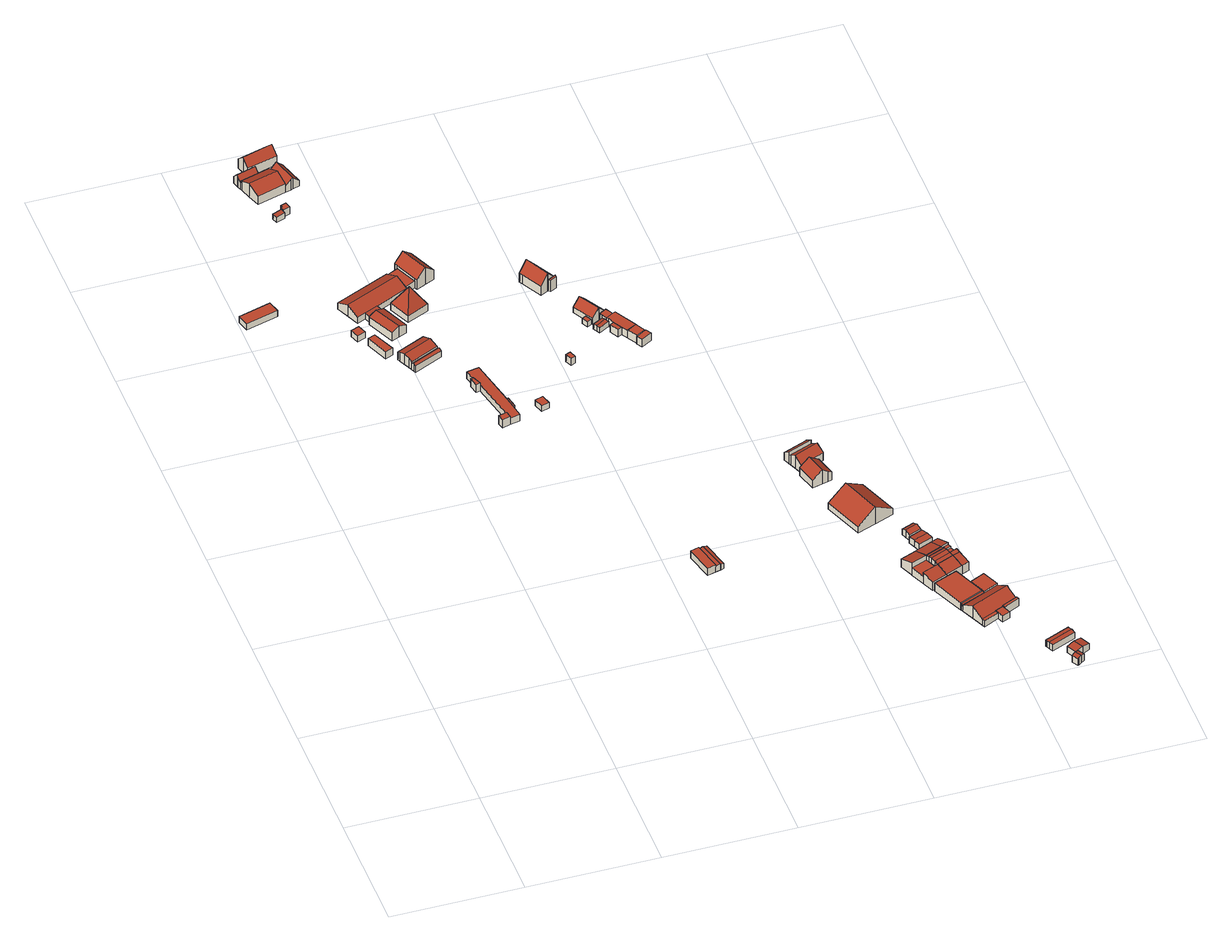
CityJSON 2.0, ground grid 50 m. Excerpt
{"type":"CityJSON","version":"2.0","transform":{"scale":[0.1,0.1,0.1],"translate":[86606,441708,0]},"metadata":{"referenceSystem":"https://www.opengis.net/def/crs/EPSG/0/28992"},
"CityObjects":{
"building1":{"type":"Building","attributes":{"TerrainHeight":-2.83,"bron_geo":"Lidar 15-30 punten - nov. 2008","bron_tex":"UltraCAM-X 10cm juni 2008","status":"1","voll_tex":"complete"},"geometry":[{"type":"MultiSurface","lod":"2","boundaries":[[[0,1,2,3]],[[4,5,6,7]],[[2,4,7,3]],[[1,5,4,2]],[[0,6,5,1]],[[3,7,6,0]]],"semantics":{"surfaces":[{"type":"RoofSurface"},{"type":"GroundSurface"},{"type":"WallSurface"}],"values":[0,1,2,2,2,2]}}]},
"building2":{"type":"Building","attributes":{"TerrainHeight":-2.85,"bron_geo":"Lidar 15-30 punten - nov. 2008","bron_tex":"UltraCAM-X 10cm juni 2008","status":"1","voll_tex":"complete"},"geometry":[{"type":"MultiSurface","lod":"2","boundaries":[[[8,9,10,11]],[[12,13,14,15]],[[10,13,12,11]],[[9,14,13,10]],[[8,15,14,9]],[[11,12,15,8]]],"semantics":{"surfaces":[{"type":"RoofSurface"},{"type":"GroundSurface"},{"type":"WallSurface"}],"values":[0,1,2,2,2,2]}}]},
"building3":{"type":"Building","attributes":{"TerrainHeight":-2.67,"bron_geo":"Lidar 15-30 punten - nov. 2008","bron_tex":"UltraCAM-X 10cm juni 2008","status":"1","voll_tex":"complete"},"geometry":[{"type":"MultiSurface","lod":"2","boundaries":[[[16,17,18,19]],[[20,21,22,23]],[[18,22,21,19]],[[17,23,22,18]],[[16,20,23,17]],[[19,21,20,16]]],"semantics":{"surfaces":[{"type":"RoofSurface"},{"type":"GroundSurface"},{"type":"WallSurface"}],"values":[0,1,2,2,2,2]}}]},
"building4":{"type":"Building","attributes":{"TerrainHeight":-2.67,"bron_geo":"Lidar 15-30 punten - nov. 2008","bron_tex":"UltraCAM-X 10cm juni 2008","status":"1","voll_tex":"complete"},"geometry":[{"type":"MultiSurface","lod":"2","boundaries":[[[24,25,26,27]],[[28,29,30,31]],[[25,29,28,26]],[[24,30,29,25]],[[27,31,30,24]]],"semantics":{"surfaces":[{"type":"RoofSurface"},{"type":"GroundSurface"},{"type":"WallSurface"}],"values":[0,1,2,2,2]}}]},
"building5":{"type":"Building","attributes":{"TerrainHeight":-3.15,"bron_geo":"Lidar 15-30 punten - nov. 2008","bron_tex":"UltraCAM-X 10cm juni 2008","status":"1","voll_tex":"complete"},"geometry":[{"type":"MultiSurface","lod":"2","boundaries":[[[32,33,34,35,36]],[[37,36,35,38,39,40]],[[41,42,43,44,45]],[[46,47,42,41]],[[48,49,50,51,52,53]],[[43,54,55,44]],[[42,56,54,43]],[[45,57,58,41]],[[47,51,56,42]],[[46,52,51,47]],[[41,58,52,46]],[[34,55,59,35]],[[33,45,44,34]],[[32,60,57,33]],[[36,61,60,32]],[[39,49,48,40]],[[38,50,49,39]],[[35,59,50,38]],[[37,53,61,36]],[[40,48,53,37]]],"semantics":{"surfaces":[{"type":"RoofSurface"},{"type":"GroundSurface"},{"type":"WallSurface"}],"values":[0,0,0,0,1,2,2,2,2,2,2,2,2,2,2,2,2,2,2,2]}}]},
"building6":{"type":"Building","attributes":{"TerrainHeight":-2.8,"bron_geo":"Lidar 15-30 punten - nov. 2008","bron_tex":"UltraCAM-X 10cm juni 2008","status":"1","voll_tex":"complete"},"geometry":[{"type":"MultiSurface","lod":"2","boundaries":[[[62,63,64,65]],[[66,62,65,67,68]],[[29,69,70,71,30]],[[64,29,72,65]],[[63,69,29,64]],[[62,73,69,63]],[[67,30,71,68]],[[65,72,30,67]],[[66,70,73,62]],[[68,71,70,66]]],"semantics":{"surfaces":[{"type":"RoofSurface"},{"type":"GroundSurface"},{"type":"WallSurface"}],"values":[0,0,1,2,2,2,2,2,2,2]}}]},
"building7":{"type":"Building","attributes":{"TerrainHeight":-2.76,"bron_geo":"Lidar 15-30 punten - nov. 2008","bron_tex":"UltraCAM-X 10cm juni 2008","status":"1","voll_tex":"complete"},"geometry":[{"type":"MultiSurface","lod":"2","boundaries":[[[74,75,76,77,78,79]],[[80,81,82,83,84]],[[85,86,87,88,89,90,91,92]],[[79,87,93,74]],[[78,88,87,79]],[[77,89,88,78]],[[76,90,89,77]],[[75,91,90,76]],[[74,84,83,75]],[[84,93,86,80]],[[82,92,91,83]],[[81,85,92,82]],[[80,86,85,81]]],"semantics":{"surfaces":[{"type":"RoofSurface"},{"type":"GroundSurface"},{"type":"WallSurface"}],"values":[0,0,1,2,2,2,2,2,2,2,2,2,2]}}]},
"building8":{"type":"Building","attributes":{"TerrainHeight":-2.98,"bron_geo":"Lidar 15-30 punten - nov. 2008","bron_tex":"UltraCAM-X 10cm juni 2008","status":"1","voll_tex":"complete"},"geometry":[{"type":"MultiSurface","lod":"2","boundaries":[[[94,95,96,97]],[[98,99,100,101,102,103,104,105,106,107]],[[108,109,110,111]],[[112,113,114,115]],[[116,117,118,119,120,121,122,123,124,125,126,127,128,129,130,131]],[[96,124,123,97]],[[95,103,102,96]],[[94,122,121,95]],[[97,123,122,94]],[[98,130,129,99]],[[107,131,130,98]],[[106,116,131,107]],[[105,112,115,106]],[[104,120,119,105]],[[103,121,120,104]],[[101,125,124,102]],[[99,129,128,100]],[[110,128,127,111]],[[109,101,100,110]],[[108,126,125,109]],[[111,127,126,108]],[[114,117,116,115]],[[113,118,117,114]],[[112,119,118,113]]],"semantics":{"surfaces":[{"type":"RoofSurface"},{"type":"GroundSurface"},{"type":"WallSurface"}],"values":[0,0,0,0,1,2,2,2,2,2,2,2,2,2,2,2,2,2,2,2,2,2,2,2]}}]},
"building9":{"type":"Building","attributes":{"TerrainHeight":-2.73,"bron_geo":"Lidar 15-30 punten - nov. 2008","bron_tex":"UltraCAM-X 10cm juni 2008","status":"1","voll_tex":"complete"},"geometry":[{"type":"MultiSurface","lod":"2","boundaries":[[[132,133,134,135,136,137]],[[138,139,134,133]],[[140,141,142,143,144]],[[142,145,146,143]],[[147,148,149,150,151]],[[152,153,154,148,147]],[[155,156,157,158,159,160,161,162]],[[136,154,153,137]],[[135,163,161,136]],[[134,164,144,135]],[[132,157,165,133]],[[137,166,157,132]],[[139,140,164,134]],[[138,156,167,139]],[[133,165,156,138]],[[150,159,158,151]],[[148,168,160,149]],[[151,158,169,147]],[[154,161,168,148]],[[152,170,166,153]],[[147,169,170,152]],[[143,171,163,144]],[[141,172,173,142]],[[140,167,172,141]],[[146,162,171,143]],[[145,155,162,146]],[[142,173,155,145]]],"semantics":{"surfaces":[{"type":"RoofSurface"},{"type":"GroundSurface"},{"type":"WallSurface"}],"values":[0,0,0,0,0,0,1,2,2,2,2,2,2,2,2,2,2,2,2,2,2,2,2,2,2,2,2]}}]},
"building10":{"type":"Building","attributes":{"TerrainHeight":-2.74,"bron_geo":"Lidar 15-30 punten - nov. 2008","bron_tex":"UltraCAM-X 10cm juni 2008","status":"1","voll_tex":"complete"},"geometry":[{"type":"MultiSurface","lod":"2","boundaries":[[[174,175,176,177,178,179]],[[179,178,180,181]],[[182,183,184,185]],[[186,187,185,188,189]],[[190,27,26,191,192,193,187,186]],[[194,195,196,197,198,199,200,201,28,31,202,203,204,205,206]],[[188,204,203,189]],[[185,205,204,188]],[[187,207,205,185]],[[189,203,208,186]],[[193,199,207,187]],[[192,200,199,193]],[[191,201,200,192]],[[26,28,201,191]],[[190,202,31,27]],[[186,208,202,190]],[[179,209,194,174]],[[177,197,210,178]],[[176,198,197,177]],[[175,184,183,176]],[[174,194,206,175]],[[181,195,209,179]],[[180,196,195,181]],[[178,210,196,180]],[[184,206,205,185]],[[182,199,198,183]],[[185,205,199,182]]],"semantics":{"surfaces":[{"type":"RoofSurface"},{"type":"GroundSurface"},{"type":"WallSurface"}],"values":[0,0,0,0,0,1,2,2,2,2,2,2,2,2,2,2,2,2,2,2,2,2,2,2,2,2,2]}}]},
"building11":{"type":"Building","attributes":{"TerrainHeight":-2.78,"bron_geo":"Lidar 15-30 punten - nov. 2008","bron_tex":"UltraCAM-X 10cm juni 2008","status":"1","voll_tex":"complete"},"geometry":[{"type":"MultiSurface","lod":"2","boundaries":[[[211,212,213]],[[211,214,212]],[[211,215,214]],[[211,213,215]],[[216,217,218,219]],[[212,218,217,213]],[[214,219,218,212]],[[215,216,219,214]],[[213,217,216,215]]],"semantics":{"surfaces":[{"type":"RoofSurface"},{"type":"GroundSurface"},{"type":"WallSurface"}],"values":[0,0,0,0,1,2,2,2,2]}}]},
"building12":{"type":"Building","attributes":{"TerrainHeight":-2.67,"bron_geo":"Lidar 15-30 punten - nov. 2008","bron_tex":"UltraCAM-X 10cm juni 2008","status":"1","voll_tex":"complete"},"geometry":[{"type":"MultiSurface","lod":"2","boundaries":[[[220,221,222,223]],[[224,225,226,221,220]],[[227,160,159,228,229]],[[222,229,228,223]],[[221,230,229,222]],[[223,228,231,220]],[[226,227,230,221]],[[225,160,227,226]],[[224,150,149,225]],[[220,231,159,224]]],"semantics":{"surfaces":[{"type":"RoofSurface"},{"type":"GroundSurface"},{"type":"WallSurface"}],"values":[0,0,1,2,2,2,2,2,2,2]}}]},
"building13":{"type":"Building","attributes":{"TerrainHeight":-2.96,"bron_geo":"Lidar 15-30 punten - nov. 2008","bron_tex":"UltraCAM-X 10cm juni 2008","status":"1","voll_tex":"complete"},"geometry":[{"type":"MultiSurface","lod":"2","boundaries":[[[232,233,234,235,236]],[[234,233,237,238,239,240]],[[241,242,243,244]],[[245,246,247,248,249,250]],[[235,251,252,236]],[[234,253,251,235]],[[232,254,255,233]],[[240,247,253,234]],[[239,248,247,240]],[[238,249,248,239]],[[237,250,249,238]],[[233,255,250,237]],[[241,252,246,242]],[[244,232,236,241]],[[243,245,254,244]],[[242,246,245,243]]],"semantics":{"surfaces":[{"type":"RoofSurface"},{"type":"GroundSurface"},{"type":"WallSurface"}],"values":[0,0,0,1,2,2,2,2,2,2,2,2,2,2,2,2]}}]},
"building14":{"type":"Building","attributes":{"TerrainHeight":-2.87,"bron_geo":"Lidar 15-30 punten - nov. 2008","bron_tex":"UltraCAM-X 10cm juni 2008","status":"1","voll_tex":"complete"},"geometry":[{"type":"MultiSurface","lod":"2","boundaries":[[[256,257,258,259]],[[260,261,262,263]],[[258,263,262,259]],[[257,260,263,258]],[[256,261,260,257]],[[259,262,261,256]]],"semantics":{"surfaces":[{"type":"RoofSurface"},{"type":"GroundSurface"},{"type":"WallSurface"}],"values":[0,1,2,2,2,2]}}]},
"building15":{"type":"Building","attributes":{"TerrainHeight":-2.86,"bron_geo":"Lidar 15-30 punten - nov. 2008","bron_tex":"UltraCAM-X 10cm juni 2008","status":"1","voll_tex":"complete"},"geometry":[{"type":"MultiSurface","lod":"2","boundaries":[[[264,265,266,267]],[[268,269,270,271]],[[266,270,269,267]],[[265,271,270,266]],[[264,268,271,265]],[[267,269,268,264]]],"semantics":{"surfaces":[{"type":"RoofSurface"},{"type":"GroundSurface"},{"type":"WallSurface"}],"values":[0,1,2,2,2,2]}}]},
"building16":{"type":"Building","attributes":{"TerrainHeight":-0.15,"bron_geo":"Lidar 15-30 punten - nov. 2008","bron_tex":"UltraCAM-X 10cm juni 2008","status":"1","voll_tex":"complete"},"geometry":[{"type":"MultiSurface","lod":"2","boundaries":[[[272,273,274,275]],[[276,277,278,279,280]],[[281,282,283,284,277,276]],[[285,286,287,288,289,290,291,292,293]],[[274,287,290,275]],[[273,288,287,274]],[[272,289,288,273]],[[275,290,289,272]],[[280,285,294,276]],[[279,286,285,280]],[[278,287,286,279]],[[277,295,287,278]],[[276,294,293,281]],[[284,290,295,277]],[[283,291,290,284]],[[282,292,291,283]],[[281,293,292,282]]],"semantics":{"surfaces":[{"type":"RoofSurface"},{"type":"GroundSurface"},{"type":"WallSurface"}],"values":[0,0,0,1,2,2,2,2,2,2,2,2,2,2,2,2,2]}}]},
"building17":{"type":"Building","attributes":{"TerrainHeight":-0.33,"bron_geo":"Lidar 15-30 punten - nov. 2008","bron_tex":"UltraCAM-X 10cm juni 2008","status":"1","voll_tex":"complete"},"geometry":[{"type":"MultiSurface","lod":"2","boundaries":[[[296,297,298,299]],[[300,301,302,303]],[[298,301,300,299]],[[297,302,301,298]],[[296,303,302,297]],[[299,300,303,296]]],"semantics":{"surfaces":[{"type":"RoofSurface"},{"type":"GroundSurface"},{"type":"WallSurface"}],"values":[0,1,2,2,2,2]}}]},
"building18":{"type":"Building","attributes":{"TerrainHeight":-0.37,"bron_geo":"Lidar 15-30 punten - nov. 2008","bron_tex":"UltraCAM-X 10cm juni 2008","status":"1","voll_tex":"complete"},"geometry":[{"type":"MultiSurface","lod":"2","boundaries":[[[304,305,306,307]],[[307,306,308,309,310]],[[311,312,313,314,315]],[[307,316,314,304]],[[305,313,317,306]],[[304,314,313,305]],[[310,315,316,307]],[[309,311,315,310]],[[308,312,311,309]],[[306,317,312,308]]],"semantics":{"surfaces":[{"type":"RoofSurface"},{"type":"GroundSurface"},{"type":"WallSurface"}],"values":[0,0,1,2,2,2,2,2,2,2]}}]},
"building19":{"type":"Building","attributes":{"TerrainHeight":-0.44,"bron_geo":"Lidar 15-30 punten - nov. 2008","bron_tex":"UltraCAM-X 10cm juni 2008","status":"1","voll_tex":"complete"},"geometry":[{"type":"MultiSurface","lod":"2","boundaries":[[[318,319,320,321]],[[322,323,324,325]],[[326,327,328,329,330,331,332,333,334]],[[335,336,337,338,339,340]],[[341,342,343,344]],[[345,346,347,342,341]],[[348,334,333,349,350]],[[351,352,353,354,355,356,357,358,359,360,361,362,363,364,365,366,367,368,369,370]],[[343,358,357,344]],[[342,371,358,343]],[[344,357,372,341]],[[347,373,371,342]],[[345,356,355,346]],[[341,372,356,345]],[[324,330,329,325]],[[323,365,364,324]],[[322,339,338,323]],[[325,374,370,322]],[[332,362,361,333]],[[331,363,362,332]],[[330,364,363,331]],[[328,351,374,329]],[[327,320,319,328]],[[326,355,354,327]],[[334,347,346,326]],[[349,360,359,350]],[[333,361,360,349]],[[348,358,373,334]],[[350,359,358,348]],[[339,370,369,340]],[[337,366,365,338]],[[336,367,366,337]],[[335,368,367,336]],[[340,369,368,335]],[[320,354,353,321]],[[318,352,351,319]],[[321,353,352,318]]],"semantics":{"surfaces":[{"type":"RoofSurface"},{"type":"GroundSurface"},{"type":"WallSurface"}],"values":[0,0,0,0,0,0,0,1,2,2,2,2,2,2,2,2,2,2,2,2,2,2,2,2,2,2,2,2,2,2,2,2,2,2,2,2,2]}}]},
"building20":{"type":"Building","attributes":{"TerrainHeight":-0.29,"bron_geo":"Lidar 15-30 punten - nov. 2008","bron_tex":"UltraCAM-X 10cm juni 2008","status":"1","voll_tex":"complete"},"geometry":[{"type":"MultiSurface","lod":"2","boundaries":[[[375,376,377,378]],[[378,377,379,380,381,382]],[[383,384,385,386,387,388]],[[378,389,388,375]],[[376,387,390,377]],[[375,388,387,376]],[[382,383,389,378]],[[381,384,383,382]],[[380,385,384,381]],[[379,386,385,380]],[[377,390,386,379]]],"semantics":{"surfaces":[{"type":"RoofSurface"},{"type":"GroundSurface"},{"type":"WallSurface"}],"values":[0,0,1,2,2,2,2,2,2,2,2]}}]},
"building21":{"type":"Building","attributes":{"TerrainHeight":-0.27,"bron_geo":"Lidar 15-30 punten - nov. 2008","bron_tex":"UltraCAM-X 10cm juni 2008","status":"1","voll_tex":"complete"},"geometry":[{"type":"MultiSurface","lod":"2","boundaries":[[[391,392,393,394,395]],[[396,397,398,393,392]],[[399,400,401,402,403]],[[404,405,406,407,408,409]],[[393,410,411,394]],[[391,412,413,392]],[[395,414,412,391]],[[398,406,410,393]],[[397,407,406,398]],[[396,408,407,397]],[[392,413,408,396]],[[402,404,409,403]],[[401,405,404,402]],[[400,411,405,401]],[[399,395,394,400]],[[403,409,414,399]]],"semantics":{"surfaces":[{"type":"RoofSurface"},{"type":"GroundSurface"},{"type":"WallSurface"}],"values":[0,0,0,1,2,2,2,2,2,2,2,2,2,2,2,2]}}]},
"building22":{"type":"Building","attributes":{"TerrainHeight":-0.04,"bron_geo":"Lidar 15-30 punten - nov. 2008","bron_tex":"UltraCAM-X 10cm juni 2008","status":"1","voll_tex":"complete"},"geometry":[{"type":"MultiSurface","lod":"2","boundaries":[[[415,416,417,418,419]],[[419,418,420,421]],[[422,423,424,425,426]],[[415,424,423,416]],[[419,427,424,415]],[[417,422,428,418]],[[416,423,422,417]],[[421,425,427,419]],[[420,426,425,421]],[[418,428,426,420]]],"semantics":{"surfaces":[{"type":"RoofSurface"},{"type":"GroundSurface"},{"type":"WallSurface"}],"values":[0,0,1,2,2,2,2,2,2,2]}}]},
"building23":{"type":"Building","attributes":{"TerrainHeight":-0.29,"bron_geo":"Lidar 15-30 punten - nov. 2008","bron_tex":"UltraCAM-X 10cm juni 2008","status":"1","voll_tex":"complete"},"geometry":[{"type":"MultiSurface","lod":"2","boundaries":[[[429,430,431,432,433]],[[434,435,436,437,438]],[[439,440,441,442]],[[443,444,445,446]],[[447,448,449,445]],[[450,451,452,453]],[[454,455,456,457]],[[458,459,460,461]],[[461,460,462,463]],[[441,464,459,458]],[[464,465,466,459]],[[467,468,469,470]],[[471,472,467,470,473]],[[474,475,476,477]],[[478,479,480,481]],[[431,482,483,484]],[[429,485,486,430]],[[433,487,485,429]],[[436,488,489,437]],[[435,490,488,436]],[[438,491,492,434]],[[441,431,430,442]],[[439,481,493,440]],[[442,486,481,439]],[[445,464,441,446]],[[443,493,494,444]],[[446,441,440,443]],[[449,465,464,445]],[[448,480,495,449]],[[447,494,480,448]],[[445,444,447]],[[451,489,496,452]],[[450,438,437,451]],[[455,450,453,456]],[[454,463,462,455]],[[457,432,497,454]],[[459,492,498,460]],[[461,499,500,458]],[[460,498,491,462]],[[501,483,499,461]],[[463,497,484,501]],[[458,500,482,441]],[[466,435,434,459]],[[465,495,490,466]],[[469,479,502,470]],[[468,496,479,469]],[[467,453,452,468]],[[473,503,504,471]],[[470,502,503,473]],[[472,457,456,467]],[[471,477,476,472]],[[477,504,478,474]],[[475,433,432,476]],[[474,478,487,475]]],"semantics":{"surfaces":[{"type":"RoofSurface"},{"type":"GroundSurface"},{"type":"WallSurface"}],"values":[0,0,0,0,0,0,0,0,0,0,0,0,0,0,1,2,2,2,2,2,2,2,2,2,2,2,2,2,2,2,2,2,2,2,2,2,2,2,2,2,2,2,2,2,2,2,2,2,2,2,2,2,2,2]}}]},
"building24":{"type":"Building","attributes":{"TerrainHeight":-0.39,"bron_geo":"Lidar 15-30 punten - nov. 2008","bron_tex":"UltraCAM-X 10cm juni 2008","status":"1","voll_tex":"complete"},"geometry":[{"type":"MultiSurface","lod":"2","boundaries":[[[505,506,507,508]],[[509,510,511,512,513]],[[513,512,514,515]],[[516,517,518,519,520,521]],[[522,523,524,525,526,517,516]],[[527,528,523,522]],[[529,530,531,532,533]],[[534,535,536,537,538]],[[539,540,541,542,543,544]],[[545,546,547,548,549,550,551,552,553,554]],[[507,525,524,508]],[[506,549,555,507]],[[505,550,549,506]],[[508,543,542,505]],[[509,556,557,510]],[[513,558,556,509]],[[515,559,558,513]],[[520,511,510,521]],[[518,560,561,519]],[[517,562,560,518]],[[521,557,563,516]],[[526,564,562,517]],[[525,555,564,526]],[[516,563,565,522]],[[527,554,553,528]],[[522,565,554,527]],[[532,546,545,533]],[[531,547,546,532]],[[529,515,514,530]],[[533,545,559,529]],[[537,548,547,538]],[[536,561,548,537]],[[535,520,519,536]],[[534,514,512,566]],[[566,512,511,535]],[[538,531,530,534]],[[543,524,523,544]],[[541,551,550,542]],[[540,552,551,541]],[[539,553,552,540]],[[544,523,528,539]]],"semantics":{"surfaces":[{"type":"RoofSurface"},{"type":"GroundSurface"},{"type":"WallSurface"}],"values":[0,0,0,0,0,0,0,0,0,1,2,2,2,2,2,2,2,2,2,2,2,2,2,2,2,2,2,2,2,2,2,2,2,2,2,2,2,2,2,2,2]}}]},
"building25":{"type":"Building","attributes":{"TerrainHeight":-0.23,"bron_geo":"Lidar 15-30 punten - nov. 2008","bron_tex":"UltraCAM-X 10cm juni 2008","status":"1","voll_tex":"complete"},"geometry":[{"type":"MultiSurface","lod":"2","boundaries":[[[567,568,569,570]],[[571,572,568,567]],[[573,574,575,576]],[[569,573,576,570]],[[568,577,573,569]],[[570,576,578,567]],[[572,574,577,568]],[[571,575,574,572]],[[567,578,575,571]]],"semantics":{"surfaces":[{"type":"RoofSurface"},{"type":"GroundSurface"},{"type":"WallSurface"}],"values":[0,0,1,2,2,2,2,2,2]}}]},
"building26":{"type":"Building","attributes":{"TerrainHeight":-0.18,"bron_geo":"Lidar 15-30 punten - nov. 2008","bron_tex":"UltraCAM-X 10cm juni 2008","status":"1","voll_tex":"complete"},"geometry":[{"type":"MultiSurface","lod":"2","boundaries":[[[579,580,581,582]],[[583,584,580,579]],[[585,586,587,588]],[[581,585,588,582]],[[580,589,585,581]],[[582,588,590,579]],[[584,586,589,580]],[[583,587,586,584]],[[579,590,587,583]]],"semantics":{"surfaces":[{"type":"RoofSurface"},{"type":"GroundSurface"},{"type":"WallSurface"}],"values":[0,0,1,2,2,2,2,2,2]}}]},
"building27":{"type":"Building","attributes":{"TerrainHeight":-0.02,"bron_geo":"Lidar 15-30 punten - nov. 2008","bron_tex":"UltraCAM-X 10cm juni 2008","status":"1","voll_tex":"complete"},"geometry":[{"type":"MultiSurface","lod":"2","boundaries":[[[591,592,593,594,595,596,597]],[[595,594,598,599,600]],[[601,602,603,604]],[[596,605,601,597]],[[595,606,605,596]],[[593,607,608,594]],[[592,604,607,593]],[[591,609,604,592]],[[597,601,609,591]],[[600,610,606,595]],[[599,602,610,600]],[[598,603,602,599]],[[594,608,603,598]]],"semantics":{"surfaces":[{"type":"RoofSurface"},{"type":"GroundSurface"},{"type":"WallSurface"}],"values":[0,0,1,2,2,2,2,2,2,2,2,2,2]}}]},
"building28":{"type":"Building","attributes":{"TerrainHeight":-0.03,"bron_geo":"Lidar 15-30 punten - nov. 2008","bron_tex":"UltraCAM-X 10cm juni 2008","status":"1","voll_tex":"complete"},"geometry":[{"type":"MultiSurface","lod":"2","boundaries":[[[611,612,613,614,615,616]],[[617,618,615,614]],[[619,620,621,622]],[[611,621,620,612]],[[616,623,621,611]],[[615,624,623,616]],[[613,625,626,614]],[[612,620,625,613]],[[618,622,624,615]],[[617,619,622,618]],[[614,626,619,617]]],"semantics":{"surfaces":[{"type":"RoofSurface"},{"type":"GroundSurface"},{"type":"WallSurface"}],"values":[0,0,1,2,2,2,2,2,2,2,2]}}]},
"building29":{"type":"Building","attributes":{"TerrainHeight":-0.01,"bron_geo":"Lidar 15-30 punten - nov. 2008","bron_tex":"UltraCAM-X 10cm juni 2008","status":"1","voll_tex":"complete"},"geometry":[{"type":"MultiSurface","lod":"2","boundaries":[[[627,628,629,630]],[[631,630,629,632]],[[633,634,635,636]],[[630,637,633,627]],[[628,636,638,629]],[[627,633,636,628]],[[631,634,637,630]],[[632,635,634,631]],[[629,638,635,632]]],"semantics":{"surfaces":[{"type":"RoofSurface"},{"type":"GroundSurface"},{"type":"WallSurface"}],"values":[0,0,1,2,2,2,2,2,2]}}]}
},
"vertices":[
[19,2615,28],[143,2649,28],[130,2695,28],[7,2661,28],[130,2695,0],[143,2649,0],[19,2615,0],[7,2661,0],
[366,2434,27],[397,2445,27],[384,2480,27],[353,2468,27],[353,2468,0],[384,2480,0],[397,2445,0],[366,2434,0],
[429,2317,32],[458,2329,32],[421,2416,32],[393,2404,32],[429,2317,0],[393,2404,0],[421,2416,0],[458,2329,0],
[441,2512,25],[493,2534,25],[480,2563,27],[429,2541,27],[480,2563,0],[493,2534,0],[441,2512,0],[429,2541,0],
[491,2248,41],[496,2235,35],[607,2284,35],[592,2316,49],[482,2268,49],[473,2289,40],[583,2337,40],[578,2350,35],[468,2301,35],[501,2225,35],[611,2274,35],[608,2281,30],[607,2284,29],[496,2235,29],[505,2216,29],[615,2265,29],[468,2301,0],[578,2350,0],[583,2337,0],[615,2265,0],[505,2216,0],[473,2289,0],[608,2281,0],[607,2284,0],[611,2274,0],[496,2235,0],[501,2225,0],[592,2316,0],[491,2248,0],[482,2268,0],
[511,2413,49],[541,2426,36],[493,2534,36],[462,2521,49],[480,2400,36],[441,2512,40],[432,2508,36],[541,2426,0],[480,2400,0],[432,2508,0],[462,2521,0],[511,2413,0],
[326,3158,33],[331,3144,33],[356,3153,33],[349,3176,33],[328,3170,33],[330,3160,33],[292,3146,23],[299,3125,23],[333,3137,25],[331,3144,25],[326,3158,25],[299,3125,0],[292,3146,0],[330,3160,0],[328,3170,0],[349,3176,0],[356,3153,0],[331,3144,0],[333,3137,0],[326,3158,0],
[698,1841,37],[729,1849,37],[724,1874,37],[692,1866,37],[671,2132,29],[663,2130,29],[672,2087,29],[687,2052,29],[724,1874,29],[729,1849,29],[767,1857,29],[758,1909,29],[749,1956,29],[711,2139,29],[670,2048,36],[687,2052,36],[672,2087,36],[663,2085,36],[758,1909,26],[766,1911,26],[757,1958,26],[749,1956,26],[749,1956,0],[757,1958,0],[766,1911,0],[758,1909,0],[767,1857,0],[729,1849,0],[698,1841,0],[692,1866,0],[724,1874,0],[687,2052,0],[670,2048,0],[663,2085,0],[672,2087,0],[663,2130,0],[671,2132,0],[711,2139,0],
[238,3323,42],[251,3283,63],[364,3316,63],[350,3364,38],[308,3352,38],[235,3331,38],[267,3235,38],[378,3267,38],[378,3267,24],[401,3274,47],[407,3275,52],[379,3373,52],[350,3364,24],[435,3284,24],[407,3381,24],[229,3350,54],[302,3372,54],[297,3390,32],[280,3386,30],[223,3370,30],[231,3344,46],[235,3331,30],[308,3352,30],[435,3284,0],[267,3235,0],[238,3323,0],[223,3370,0],[280,3386,0],[297,3390,0],[308,3352,0],[407,3381,0],[350,3364,0],[364,3316,24],[251,3283,0],[235,3331,0],[378,3267,0],[302,3372,0],[229,3350,0],[231,3344,0],[379,3373,0],[401,3274,0],[407,3275,0],
[602,2740,44],[608,2726,44],[644,2643,44],[649,2632,44],[684,2648,79],[638,2756,79],[720,2664,44],[674,2771,44],[604,2625,31],[644,2643,31],[608,2726,30],[568,2708,30],[375,2575,51],[586,2667,51],[565,2715,27],[354,2623,27],[396,2527,27],[481,2564,27],[607,2619,27],[604,2625,30],[602,2740,0],[674,2771,0],[720,2664,0],[649,2632,0],[644,2643,0],[604,2625,0],[607,2619,0],[481,2564,0],[396,2527,0],[354,2623,0],[565,2715,0],[568,2708,0],[608,2726,0],[586,2667,0],[375,2575,0],[638,2756,0],[684,2648,0],
[588,2535,110],[612,2595,32],[527,2558,32],[648,2512,32],[563,2475,32],[563,2475,0],[527,2558,0],[612,2595,0],[648,2512,0],
[272,3413,69],[388,3447,69],[380,3476,40],[264,3442,40],[280,3386,41],[297,3390,40],[396,3418,39],[396,3418,0],[264,3442,0],[380,3476,0],[388,3447,0],[272,3413,0],
[1159,880,24],[1176,884,28],[1148,991,28],[1133,987,24],[1132,987,24],[1180,885,27],[1191,888,24],[1165,995,24],[1153,992,27],[1132,987,33],[1100,978,33],[1126,871,33],[1159,880,33],[1126,871,0],[1100,978,0],[1153,992,0],[1165,995,0],[1191,888,0],[1180,885,0],[1133,987,0],[1132,987,0],[1148,991,0],[1159,880,0],[1176,884,0],
[854,1880,25],[885,1889,25],[874,1928,25],[843,1919,25],[885,1889,0],[854,1880,0],[843,1919,0],[874,1928,0],
[1029,2081,31],[1047,2088,31],[1037,2114,31],[1019,2107,31],[1029,2081,0],[1019,2107,0],[1037,2114,0],[1047,2088,0],
[1087,2475,50],[1110,2488,50],[1110,2498,50],[1078,2481,50],[1030,2575,80],[1080,2482,80],[1110,2498,42],[1111,2499,41],[1061,2591,41],[999,2558,41],[1006,2545,41],[1049,2466,41],[1078,2481,78],[1061,2591,0],[1111,2499,0],[1110,2498,0],[1110,2488,0],[1087,2475,0],[1078,2481,0],[1049,2466,0],[1006,2545,0],[999,2558,0],[1030,2575,0],[1080,2482,0],
[1149,2257,22],[1165,2265,22],[1152,2289,22],[1136,2280,22],[1136,2280,0],[1152,2289,0],[1165,2265,0],[1149,2257,0],
[1125,2344,26],[1170,2264,26],[1196,2279,55],[1152,2358,55],[1223,2293,26],[1179,2372,26],[1169,2367,36],[1179,2372,0],[1223,2293,0],[1170,2264,0],[1125,2344,0],[1169,2367,0],[1152,2358,0],[1196,2279,0],
[1233,2172,33],[1248,2180,33],[1229,2214,33],[1214,2206,33],[1284,2117,37],[1319,2138,37],[1298,2175,37],[1262,2155,37],[1218,2235,36],[1229,2214,36],[1248,2180,36],[1262,2155,36],[1298,2175,36],[1299,2176,36],[1251,2263,36],[1241,2258,36],[1213,2242,36],[1294,2095,34],[1336,2118,34],[1323,2140,34],[1319,2138,34],[1284,2117,34],[1282,2116,34],[1171,2226,26],[1210,2248,26],[1203,2261,22],[1164,2239,23],[1178,2213,23],[1218,2235,23],[1213,2242,24],[1203,2261,36],[1225,2286,36],[1198,2271,36],[1248,2180,0],[1233,2172,0],[1214,2206,0],[1229,2214,0],[1218,2235,0],[1178,2213,0],[1164,2239,0],[1203,2261,0],[1198,2271,0],[1225,2286,0],[1241,2258,0],[1251,2263,0],[1299,2176,0],[1298,2175,0],[1319,2138,0],[1323,2140,0],[1336,2118,0],[1294,2095,0],[1282,2116,0],[1284,2117,0],[1210,2248,0],[1171,2226,0],[1213,2242,0],[1262,2155,0],
[1598,1275,36],[1619,1196,36],[1657,1206,65],[1636,1285,65],[1683,1213,46],[1696,1217,36],[1675,1296,36],[1662,1292,46],[1662,1292,0],[1675,1296,0],[1696,1217,0],[1683,1213,0],[1619,1196,0],[1598,1275,0],[1636,1285,0],[1657,1206,0],
[1587,1335,44],[1595,1316,58],[1688,1354,58],[1676,1384,36],[1583,1346,36],[1608,1285,36],[1700,1323,36],[1701,1324,36],[1583,1346,52],[1676,1384,52],[1666,1408,34],[1666,1407,34],[1573,1369,34],[1666,1407,0],[1666,1408,0],[1701,1324,0],[1700,1323,0],[1608,1285,0],[1573,1369,0],[1688,1354,0],[1676,1384,0],[1587,1335,0],[1595,1316,0],[1583,1346,0],
[1681,1090,59],[1635,1073,28],[1694,920,28],[1766,947,78],[1708,1100,78],[1839,975,28],[1780,1128,28],[1694,920,0],[1635,1073,0],[1681,1090,0],[1780,1128,0],[1839,975,0],[1708,1100,0],[1766,947,0],
[1801,647,33],[1823,593,33],[1884,617,33],[1861,673,33],[1801,649,33],[1943,659,41],[1971,670,41],[1961,694,41],[1960,698,41],[1932,687,41],[1842,547,37],[1902,572,37],[1884,617,52],[1823,593,52],[1902,572,38],[1968,599,38],[1949,644,53],[1884,617,53],[1968,599,39],[1996,610,39],[1977,655,53],[1932,687,47],[1960,698,47],[1954,712,47],[1926,700,47],[1866,660,58],[1932,687,58],[1926,700,53],[1861,673,53],[1878,632,57],[1943,659,57],[1937,673,61],[1872,646,61],[1932,687,57],[1866,660,57],[1949,644,52],[1977,655,52],[1971,670,57],[1926,700,55],[1954,712,55],[1933,764,38],[1905,752,38],[1840,725,38],[1861,673,55],[1850,730,38],[1779,701,37],[1801,649,54],[1861,673,54],[1840,725,37],[1779,701,0],[1933,764,0],[1996,610,0],[1842,547,0],[1884,617,0],[1867,658,0],[1867,658,33],[1801,647,0],[1823,593,0],[1801,649,0],[1961,694,0],[1960,698,0],[1971,670,0],[1932,687,0],[1943,659,0],[1902,572,0],[1968,599,0],[1977,655,0],[1954,712,0],[1866,660,33],[1937,673,0],[1872,646,0],[1878,632,0],[1867,658,57],[1905,752,0],[1850,730,0],[1840,725,0],
[2041,347,35],[2100,374,35],[2096,384,35],[2036,358,35],[1908,411,27],[1908,410,25],[1999,450,25],[1996,455,32],[1906,415,32],[1994,461,25],[1903,420,25],[1928,365,56],[2076,429,56],[2073,435,52],[2055,475,27],[1999,450,27],[1908,410,28],[1948,320,27],[2006,345,27],[2036,358,27],[2096,384,27],[2081,418,48],[1953,308,27],[2011,334,27],[1903,420,31],[1994,461,31],[1971,513,32],[1940,581,35],[1849,544,35],[1994,461,34],[1999,450,34],[2055,475,35],[2027,539,35],[1971,513,34],[2011,334,29],[2021,311,28],[2051,325,28],[2041,347,29],[2036,358,29],[2006,345,29],[1849,544,0],[1940,581,0],[1971,513,0],[2027,539,0],[2100,374,0],[2041,347,0],[2051,325,0],[2021,311,0],[2011,334,0],[1953,308,0],[2096,384,0],[1908,411,0],[1908,410,0],[1906,415,0],[1903,420,0],[2073,435,0],[2055,475,0],[2076,429,0],[1928,365,0],[2081,418,0],[1948,320,0],[1996,455,34],
[1843,844,35],[1890,863,35],[1883,882,25],[1836,863,25],[1851,825,25],[1898,844,25],[1883,882,0],[1898,844,0],[1851,825,0],[1836,863,0],[1890,863,0],[1843,844,0],
[1856,789,30],[1911,812,30],[1900,837,26],[1845,814,26],[1866,765,26],[1922,788,26],[1900,837,0],[1922,788,0],[1866,765,0],[1845,814,0],[1911,812,0],[1856,789,0],
[2183,30,31],[2196,9,31],[2201,12,33],[2211,18,36],[2196,42,36],[2190,38,34],[2182,33,31],[2225,27,31],[2211,51,31],[2209,50,32],[2182,33,0],[2211,51,0],[2225,27,0],[2196,9,0],[2190,38,0],[2196,42,0],[2201,12,0],[2211,18,0],[2183,30,0],[2209,50,0],
[2218,183,28],[2122,143,28],[2125,136,29],[2129,127,31],[2225,167,31],[2220,177,29],[2136,110,28],[2231,150,28],[2136,110,0],[2122,143,0],[2218,183,0],[2231,150,0],[2220,177,0],[2225,167,0],[2125,136,0],[2129,127,0],
[2182,88,27],[2201,50,27],[2231,64,33],[2211,102,33],[2241,117,27],[2260,79,27],[2182,88,0],[2241,117,0],[2260,79,0],[2201,50,0],[2211,102,0],[2231,64,0]
]}
